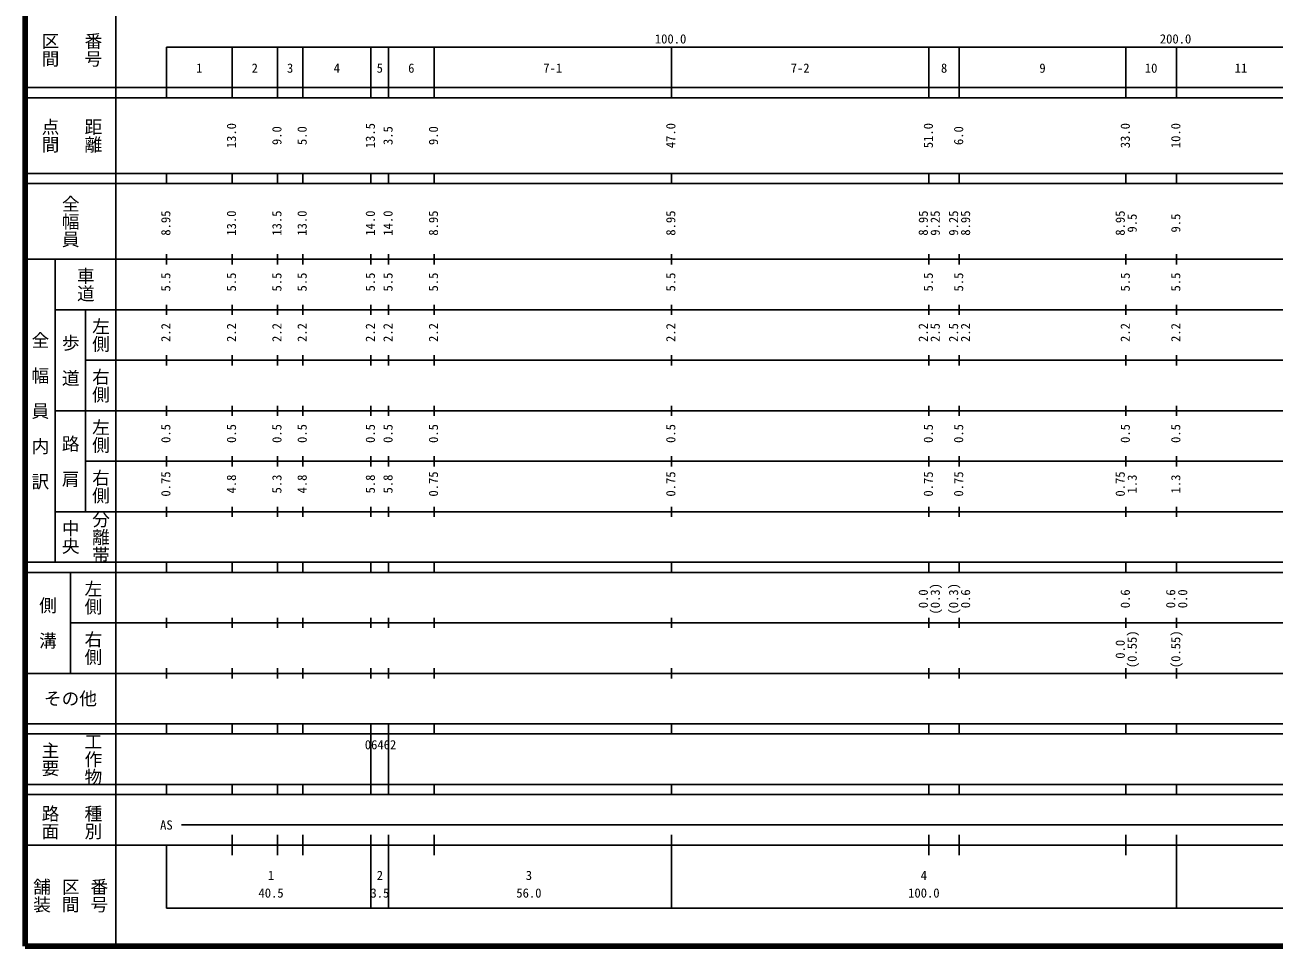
# Model space of a CAD drawing. Units: millimetres on the paper, enlarged 1000 times. Extents: x 40000 to 680000, y 20000 to 380000.
# Drawn here: x 40000 to 287538, y 20000 to 202409 of the extents above; entities that cross this region are included whole.
import ezdxf
from ezdxf.enums import TextEntityAlignment as Align

# ---------------------------------------------------------------- set-up
doc = ezdxf.new("R2010")
doc.units = ezdxf.units.MM
doc.header["$LTSCALE"] = 1000
doc.layers.add('M-TTL', color=2, linetype='Continuous', lineweight=140)
doc.layers.add('M-TTL-BAND', color=7, linetype='Continuous', lineweight=25)
doc.styles.add('@ＭＳ ゴシック', font='')
doc.styles.add('ＭＳ ゴシック', font='')
doc.styles.get('@ＭＳ ゴシック').set_extended_font_data('@MS Gothic')
doc.styles.get('ＭＳ ゴシック').set_extended_font_data('MS Gothic')

msp = doc.modelspace()

# ---------------------------------------------------------------- linework, layer by layer
at = {"layer": 'M-TTL'}
for p, q in [((40000, 380000), (40000, 20000)), ((40000, 20000), (680000, 20000))]:
    msp.add_line(p, q, dxfattribs=at)
at = {"layer": 'M-TTL-BAND'}
for p, q in [((58000, 370000), (58000, 20000)), ((68000, 198000), (579000, 198000)), ((68000, 198000), (68000, 188000)), ((81000, 188000), (81000, 198000)), ((90000, 188000), (90000, 198000)), ((95000, 188000), (95000, 198000)), ((108500, 188000), (108500, 198000)), ((112000, 188000), (112000, 198000)), ((121000, 188000), (121000, 198000)), ((168000, 188000), (168000, 198000)), ((219000, 188000), (219000, 198000)), ((225000, 188000), (225000, 198000)), ((258000, 188000), (258000, 198000)), ((268000, 188000), (268000, 198000)), ((40000, 190000), (579000, 190000)), ((40000, 188000), (579000, 188000)), ((40000, 173000), (579000, 173000)), ((40000, 171000), (579000, 171000)), ((68000, 171000), (68000, 173000)), ((81000, 171000), (81000, 173000)), ((90000, 171000), (90000, 173000)), ((95000, 171000), (95000, 173000)), ((108500, 171000), (108500, 173000)), ((112000, 171000), (112000, 173000)), ((121000, 171000), (121000, 173000)), ((168000, 171000), (168000, 173000)), ((219000, 171000), (219000, 173000)), ((225000, 171000), (225000, 173000)), ((258000, 171000), (258000, 173000)), ((268000, 171000), (268000, 173000)), ((40000, 156000), (579000, 156000)), ((46000, 96000), (46000, 156000)), ((68000, 155000), (68000, 157000)), ((81000, 155000), (81000, 157000)), ((90000, 155000), (90000, 157000)), ((95000, 155000), (95000, 157000)), ((108500, 155000), (108500, 157000)), ((112000, 155000), (112000, 157000)), ((121000, 155000), (121000, 157000)), ((168000, 155000), (168000, 157000)), ((219000, 155000), (219000, 157000)), ((225000, 155000), (225000, 157000)), ((258000, 155000), (258000, 157000)), ((268000, 155000), (268000, 157000)), ((68000, 145000), (68000, 147000)), ((81000, 145000), (81000, 147000)), ((90000, 145000), (90000, 147000)), ((95000, 145000), (95000, 147000)), ((108500, 145000), (108500, 147000)), ((112000, 145000), (112000, 147000)), ((121000, 145000), (121000, 147000)), ((168000, 145000), (168000, 147000)), ((219000, 145000), (219000, 147000)), ((225000, 145000), (225000, 147000)), ((258000, 145000), (258000, 147000)), ((268000, 145000), (268000, 147000)), ((46000, 146000), (579000, 146000)), ((52000, 146000), (52000, 106000)), ((68000, 135000), (68000, 137000)), ((81000, 135000), (81000, 137000)), ((90000, 135000), (90000, 137000)), ((95000, 135000), (95000, 137000)), ((108500, 135000), (108500, 137000)), ((112000, 135000), (112000, 137000)), ((121000, 135000), (121000, 137000)), ((168000, 135000), (168000, 137000)), ((219000, 135000), (219000, 137000)), ((225000, 135000), (225000, 137000)), ((258000, 135000), (258000, 137000)), ((268000, 135000), (268000, 137000)), ((52000, 136000), (579000, 136000)), ((68000, 125000), (68000, 127000)), ((81000, 125000), (81000, 127000)), ((90000, 125000), (90000, 127000)), ((95000, 125000), (95000, 127000)), ((108500, 125000), (108500, 127000)), ((112000, 125000), (112000, 127000)), ((121000, 125000), (121000, 127000)), ((168000, 125000), (168000, 127000)), ((219000, 125000), (219000, 127000)), ((225000, 125000), (225000, 127000)), ((258000, 125000), (258000, 127000)), ((268000, 125000), (268000, 127000)), ((46000, 126000), (579000, 126000)), ((68000, 115000), (68000, 117000)), ((81000, 115000), (81000, 117000)), ((90000, 115000), (90000, 117000)), ((95000, 115000), (95000, 117000)), ((108500, 115000), (108500, 117000)), ((112000, 115000), (112000, 117000)), ((121000, 115000), (121000, 117000)), ((168000, 115000), (168000, 117000)), ((219000, 115000), (219000, 117000)), ((225000, 115000), (225000, 117000)), ((258000, 115000), (258000, 117000)), ((268000, 115000), (268000, 117000)), ((52000, 116000), (579000, 116000)), ((68000, 105000), (68000, 107000)), ((81000, 105000), (81000, 107000)), ((90000, 105000), (90000, 107000)), ((95000, 105000), (95000, 107000)), ((108500, 105000), (108500, 107000)), ((112000, 105000), (112000, 107000)), ((121000, 105000), (121000, 107000)), ((168000, 105000), (168000, 107000)), ((219000, 105000), (219000, 107000)), ((225000, 105000), (225000, 107000)), ((258000, 105000), (258000, 107000)), ((268000, 105000), (268000, 107000)), ((46000, 106000), (579000, 106000)), ((40000, 96000), (579000, 96000)), ((68000, 94000), (68000, 96000)), ((81000, 94000), (81000, 96000)), ((90000, 94000), (90000, 96000)), ((95000, 94000), (95000, 96000)), ((108500, 94000), (108500, 96000)), ((112000, 94000), (112000, 96000)), ((121000, 94000), (121000, 96000)), ((168000, 94000), (168000, 96000)), ((219000, 94000), (219000, 96000)), ((225000, 94000), (225000, 96000)), ((258000, 94000), (258000, 96000)), ((268000, 94000), (268000, 96000)), ((40000, 94000), (579000, 94000)), ((49000, 94000), (49000, 74000)), ((68000, 83000), (68000, 85000)), ((81000, 83000), (81000, 85000)), ((90000, 83000), (90000, 85000)), ((95000, 83000), (95000, 85000)), ((108500, 83000), (108500, 85000)), ((112000, 83000), (112000, 85000)), ((121000, 83000), (121000, 85000)), ((168000, 83000), (168000, 85000)), ((219000, 83000), (219000, 85000)), ((225000, 83000), (225000, 85000)), ((258000, 83000), (258000, 85000)), ((268000, 83000), (268000, 85000)), ((49000, 84000), (579000, 84000)), ((68000, 73000), (68000, 75000)), ((81000, 73000), (81000, 75000)), ((90000, 73000), (90000, 75000)), ((95000, 73000), (95000, 75000)), ((108500, 73000), (108500, 75000)), ((112000, 73000), (112000, 75000)), ((121000, 73000), (121000, 75000)), ((168000, 73000), (168000, 75000)), ((219000, 73000), (219000, 75000)), ((225000, 73000), (225000, 75000)), ((258000, 73000), (258000, 75000)), ((268000, 73000), (268000, 75000)), ((40000, 74000), (579000, 74000)), ((40000, 64000), (579000, 64000)), ((40000, 62000), (579000, 62000)), ((68000, 62000), (68000, 64000)), ((81000, 62000), (81000, 64000)), ((90000, 62000), (90000, 64000)), ((95000, 62000), (95000, 64000)), ((108500, 62000), (108500, 64000)), ((108500, 52000), (108500, 62000)), ((112000, 62000), (112000, 64000)), ((112000, 52000), (112000, 62000)), ((121000, 62000), (121000, 64000)), ((168000, 62000), (168000, 64000)), ((219000, 62000), (219000, 64000)), ((225000, 62000), (225000, 64000)), ((258000, 62000), (258000, 64000)), ((268000, 62000), (268000, 64000)), ((40000, 52000), (579000, 52000)), ((68000, 50000), (68000, 52000)), ((81000, 50000), (81000, 52000)), ((90000, 50000), (90000, 52000)), ((95000, 50000), (95000, 52000)), ((108500, 50000), (108500, 52000)), ((112000, 50000), (112000, 52000)), ((121000, 50000), (121000, 52000)), ((168000, 50000), (168000, 52000)), ((219000, 50000), (219000, 52000)), ((225000, 50000), (225000, 52000)), ((258000, 50000), (258000, 52000)), ((268000, 50000), (268000, 52000)), ((40000, 50000), (579000, 50000)), ((71000, 44000), (565000, 44000)), ((40000, 40000), (579000, 40000)), ((68000, 40000), (68000, 27500)), ((81000, 38000), (81000, 42000)), ((90000, 38000), (90000, 42000)), ((95000, 38000), (95000, 42000)), ((108500, 38000), (108500, 42000)), ((112000, 38000), (112000, 42000)), ((121000, 38000), (121000, 42000)), ((168000, 27500), (168000, 42000)), ((219000, 38000), (219000, 42000)), ((225000, 38000), (225000, 42000)), ((258000, 38000), (258000, 42000)), ((268000, 27500), (268000, 42000)), ((108500, 27500), (108500, 38000)), ((112000, 27500), (112000, 38000)), ((68000, 27500), (579000, 27500))]:
    msp.add_line(p, q, dxfattribs=at)

# ---------------------------------------------------------------- texts
at = {"layer": 'M-TTL-BAND', "style": '@ＭＳ ゴシック'}
for s, p in [('区間', (45000, 197500)), ('番号', (53500, 197500)), ('点間', (45000, 180500)), ('距離', (53500, 180500)), ('全幅員', (49000, 163500)), ('車道', (52000, 151000)), ('左側', (55000, 141000)), ('全\u3000幅\u3000員\u3000内\u3000訳', (43000, 126000)), ('歩\u3000道', (49000, 136000)), ('右側', (55000, 131000)), ('左側', (55000, 121000)), ('路\u3000肩', (49000, 116000)), ('右側', (55000, 111000)), ('中央', (49000, 101000)), ('分離帯', (55000, 101000)), ('左側', (53500, 89000)), ('側\u3000溝', (44500, 84000)), ('右側', (53500, 79000)), ('主要', (45000, 57000)), ('工作物', (53500, 57000)), ('路面', (45000, 44500)), ('種別', (53500, 44500)), ('舗装', (43333, 30000)), ('区間', (49000, 30000)), ('番号', (54667, 30000))]:
    msp.add_text(s, height=2566, rotation=270, dxfattribs=at).set_placement(p, align=Align.MIDDLE_CENTER)
at = {"layer": 'M-TTL-BAND', "style": 'ＭＳ ゴシック'}
for s, p in [('100.0', (167844, 198195)), ('200.0', (267844, 198195)), ('1', (74500, 192405)), ('2', (85500, 192405)), ('3', (92500, 192405)), ('4', (101750, 192405)), ('5', (110262, 192405)), ('6', (116498, 192405)), ('7-1', (144500, 192405)), ('7-2', (193500, 192405)), ('8', (222000, 192405)), ('9', (241500, 192405)), ('10', (263000, 192405)), ('11', (280800, 192405)), ('AS', (68000, 42500)), ('1', (88723, 32523)), ('2', (110275, 32523)), ('3', (139790, 32523)), ('4', (218000, 32523)), ('40.5', (88723, 29033)), ('3.5', (110275, 29033)), ('56.0', (139790, 29033)), ('100.0', (218000, 29033))]:
    msp.add_text(s, height=1833, dxfattribs=at).set_placement(p, align=Align.BOTTOM_CENTER)
for s, p in [('13.0', (82340, 180500)), ('9.0', (91340, 180500)), ('5.0', (96340, 180500)), ('13.5', (109840, 180500)), ('3.5', (113340, 180500)), ('9.0', (122340, 180500)), ('47.0', (169340, 180500)), ('51.0', (220340, 180500)), ('6.0', (226340, 180500)), ('33.0', (259340, 180500)), ('10.0', (269340, 180500)), ('8.95', (69340, 163174)), ('13.0', (82340, 163174)), ('13.5', (91340, 163174)), ('13.0', (96340, 163174)), ('14.0', (109840, 163174)), ('14.0', (113340, 163174)), ('8.95', (122340, 163174)), ('8.95', (169340, 163174)), ('8.95', (219340, 163174)), ('9.25', (221710, 163174)), ('9.25', (225340, 163174)), ('8.95', (227710, 163174)), ('8.95', (258340, 163174)), ('9.5', (260710, 163174)), ('9.5', (269340, 163174)), ('5.5', (69340, 151500)), ('5.5', (82340, 151500)), ('5.5', (91340, 151500)), ('5.5', (96340, 151500)), ('5.5', (109840, 151500)), ('5.5', (113340, 151500)), ('5.5', (122340, 151500)), ('5.5', (169340, 151500)), ('5.5', (220340, 151500)), ('5.5', (226340, 151500)), ('5.5', (259340, 151500)), ('5.5', (269340, 151500)), ('2.2', (69340, 141500)), ('2.2', (82340, 141500)), ('2.2', (91340, 141500)), ('2.2', (96340, 141500)), ('2.2', (109840, 141500)), ('2.2', (113340, 141500)), ('2.2', (122340, 141500)), ('2.2', (169340, 141500)), ('2.2', (219340, 141500)), ('2.5', (221710, 141500)), ('2.5', (225340, 141500)), ('2.2', (227710, 141500)), ('2.2', (259340, 141500)), ('2.2', (269340, 141500)), ('0.5', (69340, 121500)), ('0.5', (82340, 121500)), ('0.5', (91340, 121500)), ('0.5', (96340, 121500)), ('0.5', (109840, 121500)), ('0.5', (113340, 121500)), ('0.5', (122340, 121500)), ('0.5', (169340, 121500)), ('0.5', (220340, 121500)), ('0.5', (226340, 121500)), ('0.5', (259340, 121500)), ('0.5', (269340, 121500)), ('0.75', (69340, 111500)), ('4.8', (82340, 111500)), ('5.3', (91340, 111500)), ('4.8', (96340, 111500)), ('5.8', (109840, 111500)), ('5.8', (113340, 111500)), ('0.75', (122340, 111500)), ('0.75', (169340, 111500)), ('0.75', (220340, 111500)), ('0.75', (226340, 111500)), ('0.75', (258340, 111500)), ('1.3', (260710, 111500)), ('1.3', (269340, 111500)), ('0.0', (219340, 88764)), ('(0.3)', (221710, 88764)), ('(0.3)', (225340, 88764)), ('0.6', (227710, 88764)), ('0.6', (259340, 88764)), ('0.6', (268340, 88764)), ('0.0', (270710, 88764)), ('(0.55)', (260710, 78764)), ('(0.55)', (269340, 78764)), ('0.0', (258340, 78764))]:
    msp.add_text(s, height=1833, rotation=90, dxfattribs=at).set_placement(p, align=Align.BOTTOM_CENTER)
msp.add_text('その他', height=2566, dxfattribs=at).set_placement((49000, 69000), align=Align.MIDDLE_CENTER)
msp.add_text('06462', height=1833, dxfattribs=at).set_placement((107290, 58405), align=Align.BOTTOM_LEFT)

doc.saveas('drawing.dxf')
